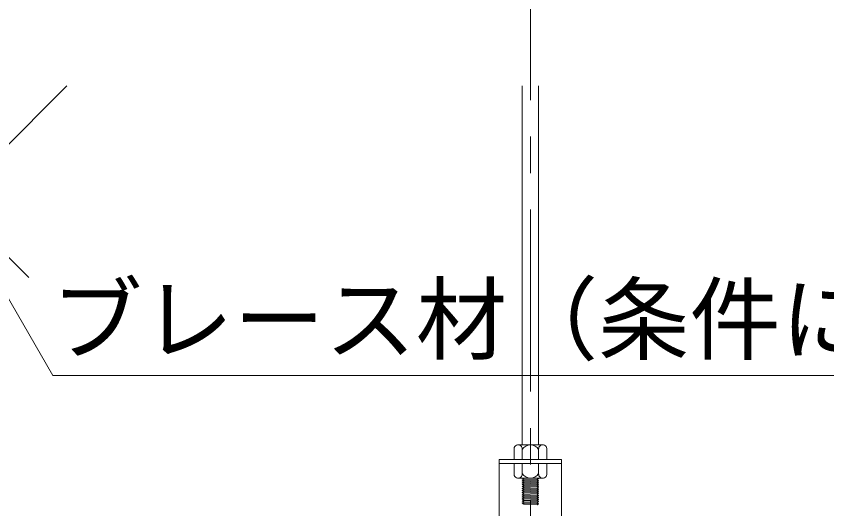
# Model space of a CAD drawing. Units: millimetres at full size, sheet at 1:20; details may follow other scales. Extents: x -4155 to 4045, y -2866 to 2834.
# Drawn here: x 2432.9 to 2877.6, y 1205.3 to 1475.7 of the extents above; entities that cross this region are included whole.
import ezdxf
from ezdxf.enums import TextEntityAlignment as Align

# ---------------------------------------------------------------- set-up
doc = ezdxf.new("R2010")
doc.units = ezdxf.units.MM
doc.header["$LTSCALE"] = 20
doc.linetypes.add('CHAIN1', pattern=[8, 5, -1, 1, -1])
doc.layers.add('1-0_断面', color=7, linetype='Continuous', lineweight=9)
doc.layers.add('1-2_文字', color=7, linetype='Continuous', lineweight=9)
doc.styles.add('ＭＳ ゴシック', font='')
doc.styles.get('ＭＳ ゴシック').set_extended_font_data('MS Gothic')

msp = doc.modelspace()

# ---------------------------------------------------------------- linework, layer by layer
at = {"layer": '1-0_断面', "color": 4, "linetype": 'CHAIN1'}
msp.add_line((2715.01, 2809.62), (2715.01, 924.24), dxfattribs=at)
at = {"layer": '1-0_断面'}
for p, q in [((1877.48, 854.18), (2460.73, 1437.44)), ((2710.51, 1437.44), (2710.51, 1240.37)), ((2719.51, 1437.44), (2719.51, 1240.37)), ((2706.02, 1238.35), (2706.02, 1232.37)), ((2708.27, 1240.37), (2721.77, 1240.37)), ((2710.52, 1237.87), (2710.52, 1232.37)), ((2719.52, 1237.87), (2719.52, 1232.37)), ((2724.02, 1238.35), (2724.02, 1232.37)), ((2697.91, 1188.27), (2697.91, 1232.37)), ((2697.91, 1232.37), (2732.11, 1232.37)), ((2715.1, 1230.09), (2715.1, 1232.37)), ((2732.11, 1198.56), (2732.11, 1232.37)), ((2697.91, 1230.09), (2732.11, 1230.09)), ((2706.02, 1224.1), (2706.02, 1230.07)), ((2710.52, 1224.57), (2710.52, 1230.07)), ((2719.52, 1224.57), (2719.52, 1230.07)), ((2724.02, 1224.1), (2724.02, 1230.07)), ((2708.27, 1222.07), (2721.77, 1222.07)), ((2710.52, 1221.05), (2711.32, 1221.57)), ((2710.52, 1219.9), (2711.32, 1220.42)), ((2710.52, 1218.75), (2711.32, 1219.27)), ((2710.68, 1222.07), (2711.32, 1221.57)), ((2719.52, 1221.84), (2713.79, 1222.07)), ((2719.52, 1220.69), (2718.72, 1221.27)), ((2719.52, 1219.54), (2718.72, 1220.12)), ((2719.52, 1218.39), (2718.72, 1218.97)), ((2719.52, 1218.39), (2718.72, 1217.82)), ((2719.52, 1221.84), (2719.2, 1222.07)), ((2710.52, 1217.6), (2711.32, 1218.12)), ((2710.52, 1216.45), (2711.32, 1216.97)), ((2710.52, 1215.3), (2711.32, 1215.82)), ((2710.52, 1214.15), (2711.32, 1214.67)), ((2718.72, 1217.82), (2711.32, 1218.12)), ((2718.72, 1216.67), (2711.32, 1216.97)), ((2718.72, 1215.52), (2711.32, 1215.82)), ((2718.72, 1214.37), (2711.32, 1214.67)), ((2719.52, 1217.24), (2718.72, 1217.82)), ((2719.52, 1217.24), (2718.72, 1216.67)), ((2719.52, 1216.09), (2718.72, 1216.67)), ((2719.52, 1216.09), (2718.72, 1215.52)), ((2719.52, 1214.94), (2718.72, 1215.52)), ((2719.52, 1214.94), (2718.72, 1214.37)), ((2719.52, 1213.79), (2718.72, 1214.37)), ((2710.52, 1213), (2711.32, 1213.52)), ((2710.52, 1211.85), (2711.32, 1212.37)), ((2710.52, 1210.7), (2711.32, 1211.22)), ((2710.52, 1209.55), (2711.32, 1210.07)), ((2718.72, 1213.22), (2711.32, 1213.52)), ((2718.72, 1212.07), (2711.32, 1212.37)), ((2718.72, 1210.92), (2711.32, 1211.22)), ((2718.72, 1209.77), (2711.32, 1210.07)), ((2719.52, 1213.79), (2718.72, 1213.22)), ((2719.52, 1212.64), (2718.72, 1213.22)), ((2719.52, 1212.64), (2718.72, 1212.07)), ((2719.52, 1211.49), (2718.72, 1212.07)), ((2719.52, 1211.49), (2718.72, 1210.92)), ((2719.52, 1210.34), (2718.72, 1210.92)), ((2719.52, 1210.34), (2718.72, 1209.77)), ((2719.52, 1209.19), (2718.72, 1209.77)), ((2710.52, 1208.4), (2711.32, 1208.92)), ((2718.72, 1208.62), (2711.32, 1208.92)), ((2718.72, 1207.47), (2711.32, 1207.77)), ((2719.52, 1209.19), (2718.72, 1208.62)), ((2719.52, 1208.04), (2718.72, 1208.62)), ((2719.52, 1208.04), (2718.72, 1207.47))]:
    msp.add_line(p, q, dxfattribs=at)
for points in [[(2719.52, 1220.69), (2710.52, 1221.05), (2711.32, 1220.42)], [(2719.52, 1219.54), (2710.52, 1219.9), (2711.32, 1219.27)], [(2719.52, 1218.39), (2710.52, 1218.75), (2711.32, 1218.12)], [(2719.52, 1221.84), (2718.72, 1221.27), (2711.32, 1221.57)], [(2719.52, 1220.69), (2718.72, 1220.12), (2711.32, 1220.42)], [(2719.52, 1219.54), (2718.72, 1218.97), (2711.32, 1219.27)], [(2719.52, 1217.24), (2710.52, 1217.6), (2711.32, 1216.97)], [(2719.52, 1216.09), (2710.52, 1216.45), (2711.32, 1215.82)], [(2719.52, 1214.94), (2710.52, 1215.3), (2711.32, 1214.67)], [(2719.52, 1213.79), (2710.52, 1214.15), (2711.32, 1213.52)], [(2719.52, 1212.64), (2710.52, 1213), (2711.32, 1212.37)], [(2719.52, 1211.49), (2710.52, 1211.85), (2711.32, 1211.22)], [(2719.52, 1210.34), (2710.52, 1210.7), (2711.32, 1210.07)], [(2719.52, 1209.19), (2710.52, 1209.55), (2711.32, 1208.92)], [(2719.52, 1208.04), (2710.52, 1208.4), (2711.32, 1207.77)]]:
    msp.add_lwpolyline(points, dxfattribs=at)
for centre, radius, start, end in [((2708.27, 1238.11), 2.26, 353.9744, 173.9748), ((2715.02, 1235.07), 5.3, 31.8908, 148.1092), ((2721.77, 1238.11), 2.26, 6.0252, 186.0256), ((2708.27, 1224.33), 2.26, 186.0252, 6.0256), ((2715.02, 1227.37), 5.3, 211.8908, 328.1092), ((2721.77, 1224.33), 2.26, 173.9744, 353.9747)]:
    msp.add_arc(centre, radius, start, end, dxfattribs=at)
at = {"layer": '1-2_文字'}
msp.add_line((2452.98, 1278.48), (3275.17, 1278.48), dxfattribs=at)
msp.add_lwpolyline([(2452.98, 1278.48), (2397.47, 1374.63), (2439.9, 1332.2)], dxfattribs=at)

# ---------------------------------------------------------------- texts
at = {"layer": '1-2_文字', "style": 'ＭＳ ゴシック'}
msp.add_text('ブレース材（条件により材種異なる）', height=36.66, dxfattribs=at).set_placement((2452.16, 1280.03), align=Align.BOTTOM_LEFT)

doc.saveas('drawing.dxf')
